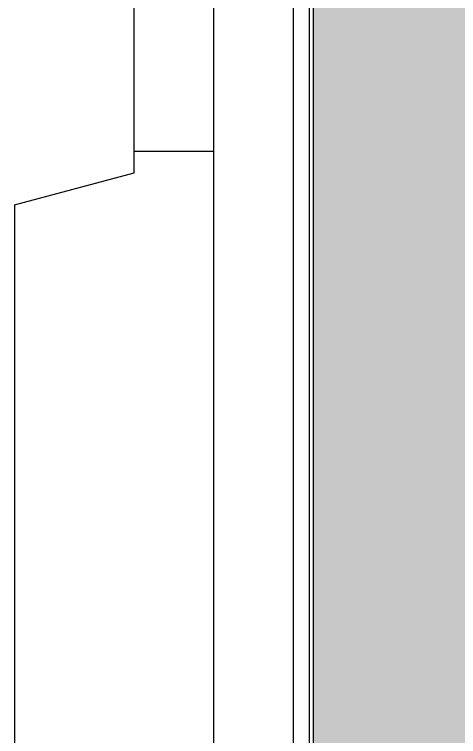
# Model space of a CAD drawing. Header units: millimetres. Extents: x 5728 to 12128, y -948 to 8052.
# Drawn here: x 5728 to 6285, y 1288 to 2194 of the extents above; entities that cross this region are included whole.
import ezdxf

# ---------------------------------------------------------------- set-up
doc = ezdxf.new("R2010")
doc.units = ezdxf.units.MM
doc.header["$MEASUREMENT"] = 0
for name, color, linetype in [('002 - 0.150', 2, 'Continuous'), ('007 - 1.000', 210, 'Continuous'), ('030 - 0.500 Color', 30, 'Continuous'), ('252 - 0.150 Color', 252, 'Continuous')]:
    doc.layers.add(name, color=color, linetype=linetype)
pattern_1 = [(90, (0, 0), (-15.36192, 15.36192), [30.00375, -0.72009]), (90, (-0.72, -15.362), (-15.36192, 15.36192), [30.00375, -0.72009]), (180, (0, 0), (-15.36192, -15.36192), [-16.08201, 14.64183]), (180, (-4e-17, -0.72), (-15.36192, -15.36192), [-16.08201, 14.64183])]

msp = doc.modelspace()

# ---------------------------------------------------------------- hatches: boundary and pattern name
at = {"layer": '252 - 0.150 Color', "ltscale": 2.5}
h = msp.add_hatch(dxfattribs=at)
h.set_pattern_fill('AR-B816C', color=256, scale=0.0756, angle=90, style=0)
h.set_pattern_definition(pattern_1)
h.paths.add_polyline_path([(6403.23, 3302.28), (6103.23, 3302.28), (6103.23, 1302.28), (6403.23, 1302.28)])
h = msp.add_hatch(dxfattribs=at)
h.set_pattern_fill('AR-B816C', color=256, scale=0.0756, angle=90, style=0)
h.set_pattern_definition(pattern_1)
h.paths.add_polyline_path([(6403.23, 1302.28), (6103.23, 1302.28), (6103.23, 159.03), (6403.23, 159.03)])

# ---------------------------------------------------------------- linework, layer by layer
at = {"layer": '002 - 0.150'}
for p, q in [((5878.23, 1995.48), (5878.23, 8052.28)), ((5728.23, 1955.29), (5878.23, 1995.48)), ((5728.23, 1955.29), (5728.23, -880.74))]:
    msp.add_line(p, q, dxfattribs=at)
at = {"layer": '002 - 0.150', "ltscale": 2.5}
msp.add_line((5978.23, 2022.28), (5878.23, 2022.28), dxfattribs=at)
at = {"layer": '007 - 1.000', "ltscale": 2.5}
for p, q in [((6078.23, -697.72), (6078.23, 6102.28)), ((6098.23, -677.72), (6098.23, 6089.81))]:
    msp.add_line(p, q, dxfattribs=at)
at = {"layer": '007 - 1.000'}
msp.add_lwpolyline([(5978.23, 7952.28), (12028.23, 7952.28), (12028.23, -847.72), (5978.23, -847.72)], close=True, dxfattribs=at)
at = {"layer": '030 - 0.500 Color', "ltscale": 2.5}
msp.add_line((6103.23, 127.28), (6103.23, 4027.28), dxfattribs=at)

doc.saveas('drawing.dxf')
